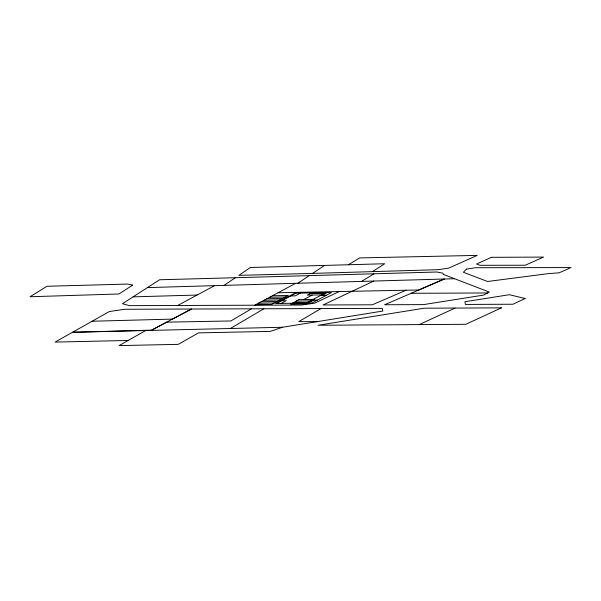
<?xml version="1.0" encoding="UTF-8"?>
<svg xmlns="http://www.w3.org/2000/svg" width="601" height="601" viewBox="0 0 601 601"><rect width="100%" height="100%" fill="white"/><g stroke="black" fill="none" stroke-linecap="round" stroke-linejoin="round"><path stroke-width="0.9" d="M224.083 285.385L235.352 277.73L436.867 272.013L443.05 273.2L443.29 274.379L489.334 292.094L483.625 295.099L423.495 304.609L384.617 304.752L444.274 279.014L418.897 289.975L278.068 292.747M297.856 283.251L309.012 275.776M372.5 271.622L384.655 263.741L250.399 267.49L238.845 275.348L312.565 273.402L324.48 265.424M339.264 291.538L314.556 303.204L301.469 305.045L129.613 305.661L122.446 303.723L159.596 279.758L235.352 277.73M348.445 264.748L359.691 257.912L477.194 255.395L448.767 268.114L438.294 269.676L312.565 273.402M361.479 281.411L373.935 273.868M320.949 308.576L298.84 321.618L317.26 321.64M251.458 308.824L230.844 320.964L166.71 322.151L151.617 330.144L72.526 332.278L55.089 342.082L128.163 340.474M230.566 328.401L263.854 308.779M146.171 330.265L119.103 345.605L178.264 344.35L198.533 332.879L270.45 331.369L282.47 327.26L382.799 311.055L382.311 308.358L124.768 309.267L109.39 311.528L72.526 332.278L282.47 327.26M177.656 305.488L214.534 285.663M254.719 305.218L295.73 283.311M276.58 303.52L295.932 293.175M281.11 303.437L286.294 300.673L281.764 300.748M300.47 293.1L295.286 295.865L290.749 295.947M303.738 299.553L312.167 295.053M306.518 302.994L311.694 300.23L317.313 300.132M313.264 299.388L325.87 292.657M151.617 330.144L191.456 309.034L172.464 319.093L92.111 321.25M373.732 281.058L323.09 304.97L372.282 304.797L406.081 290.223M419.243 324.608L455.055 308.065M147.448 287.601L454.596 278.721M133.106 296.856L197.083 295.046M272.448 295.745L288.322 295.467L271.472 304.474L255.59 304.752M320.686 295.422L326.298 295.324M269.639 297.247L285.513 296.969M266.829 298.75L282.71 298.472M264.019 300.245L279.901 299.967M261.21 301.747L277.091 301.469M296.143 301.139L312.017 300.861M258.4 303.25L274.281 302.972M293.333 302.641L309.207 302.363M411.152 293.303L487.674 292.965M466.459 269.12L463.386 272.261L487.561 281.486L548.908 273.56L559.155 272.816L570.95 267.58L475.256 267.723L466.459 269.12M132.663 285.129L118.96 293.979L30.05 296.751L46.976 286.279L127.773 284.063L132.663 285.129M294.851 293.198L275.498 303.535L312.129 302.896L331.482 292.559L294.851 293.198M298.952 299.636L290.523 304.144L306.397 303.866L314.826 299.366L298.952 299.636M310.184 293.634L307.374 295.136L323.255 294.858L326.065 293.356L310.184 293.634M525.101 298.509L513.014 304.226L465.459 304.437L464.904 301.74L509.363 294.708L525.101 298.509M491.4 257.326L476.525 264.042L480.079 265.311L525.214 265.244L543.589 257.085L491.4 257.326M501.422 307.862L465.828 324.3L318.027 325.261L424.171 308.208L501.422 307.862"/></g></svg>
